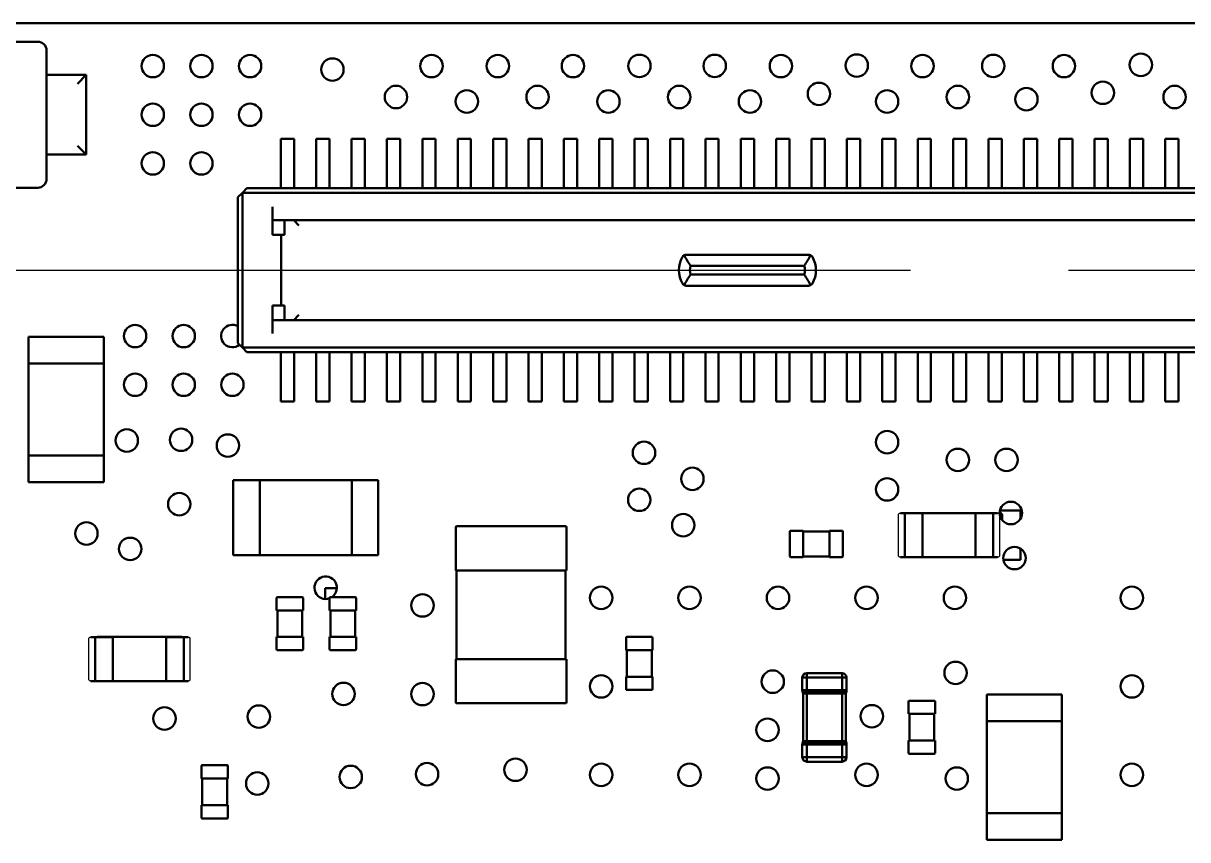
# Model space of a CAD drawing. Header units: millimetres. Extents: x 46 to 194, y 102 to 162.
# Drawn here: x 141.57 to 154.73, y 133.67 to 142.9 of the extents above; entities that cross this region are included whole.
import ezdxf

# ---------------------------------------------------------------- set-up
doc = ezdxf.new("R2010")
doc.units = ezdxf.units.MM
doc.header["$LTSCALE"] = 0.75
doc.linetypes.add('CENTER2', pattern=[28.575, 19.05, -3.175, 3.175, -3.175])
for name, color, linetype, lineweight in [('Smart Centers', 7, 'CENTER2', 25), ('Visible', 7, 'Continuous', 50), ('Visible Narrow', 7, 'Continuous', 25)]:
    doc.layers.add(name, color=color, linetype=linetype, lineweight=lineweight)

# ---------------------------------------------------------------- blocks, each defined once
blk = doc.blocks.new('*U8')
at = {"layer": 'Smart Centers', "color": 0, "ltscale": 0.75, "transparency": 16777216}
blk.add_line((-13.87, 0), (13.87, 0), dxfattribs=at)

msp = doc.modelspace()

# ---------------------------------------------------------------- linework, layer by layer
at = {"layer": 'Visible', "extrusion": (0, 0, -1)}
for p, q in [((168.799, 142.9), (127.799, 142.9)), ((141.728, 142.692), (139.228, 142.692)), ((141.828, 141.142), (141.828, 142.592)), ((142.278, 142.317), (141.828, 142.317)), ((142.278, 142.317), (142.178, 142.217)), ((142.278, 141.417), (142.278, 142.317)), ((144.627, 141.595), (144.477, 141.595)), ((144.477, 141.595), (144.477, 141.335)), ((144.627, 141.335), (144.627, 141.595)), ((144.877, 141.595), (144.877, 141.335)), ((145.027, 141.595), (144.877, 141.595)), ((145.027, 141.335), (145.027, 141.595)), ((145.427, 141.595), (145.277, 141.595)), ((145.277, 141.595), (145.277, 141.335)), ((145.427, 141.335), (145.427, 141.595)), ((145.827, 141.595), (145.677, 141.595)), ((145.677, 141.595), (145.677, 141.335)), ((145.827, 141.335), (145.827, 141.595)), ((146.077, 141.595), (146.077, 141.335)), ((146.227, 141.595), (146.077, 141.595)), ((146.227, 141.335), (146.227, 141.595)), ((146.477, 141.595), (146.477, 141.335)), ((146.627, 141.595), (146.477, 141.595)), ((146.627, 141.335), (146.627, 141.595)), ((146.877, 141.595), (146.877, 141.335)), ((147.027, 141.595), (146.877, 141.595)), ((147.027, 141.335), (147.027, 141.595)), ((147.427, 141.595), (147.277, 141.595)), ((147.277, 141.595), (147.277, 141.335)), ((147.427, 141.335), (147.427, 141.595)), ((147.677, 141.595), (147.677, 141.335)), ((147.827, 141.595), (147.677, 141.595)), ((147.827, 141.335), (147.827, 141.595)), ((148.227, 141.595), (148.077, 141.595)), ((148.077, 141.595), (148.077, 141.335)), ((148.227, 141.335), (148.227, 141.595)), ((148.477, 141.595), (148.477, 141.335)), ((148.627, 141.595), (148.477, 141.595)), ((148.627, 141.335), (148.627, 141.595)), ((149.027, 141.595), (148.877, 141.595)), ((148.877, 141.595), (148.877, 141.335)), ((149.027, 141.335), (149.027, 141.595)), ((149.427, 141.595), (149.277, 141.595)), ((149.277, 141.595), (149.277, 141.335)), ((149.427, 141.335), (149.427, 141.595)), ((149.827, 141.595), (149.677, 141.595)), ((149.677, 141.595), (149.677, 141.335)), ((149.827, 141.335), (149.827, 141.595)), ((150.227, 141.595), (150.077, 141.595)), ((150.077, 141.595), (150.077, 141.335)), ((150.227, 141.335), (150.227, 141.595)), ((150.627, 141.595), (150.477, 141.595)), ((150.477, 141.595), (150.477, 141.335)), ((150.627, 141.335), (150.627, 141.595)), ((151.027, 141.595), (150.877, 141.595)), ((150.877, 141.595), (150.877, 141.335)), ((151.027, 141.335), (151.027, 141.595)), ((151.427, 141.595), (151.277, 141.595)), ((151.277, 141.595), (151.277, 141.335)), ((151.427, 141.335), (151.427, 141.595)), ((151.677, 141.595), (151.677, 141.335)), ((151.827, 141.595), (151.677, 141.595)), ((151.827, 141.335), (151.827, 141.595)), ((152.227, 141.595), (152.077, 141.595)), ((152.077, 141.595), (152.077, 141.335)), ((152.227, 141.335), (152.227, 141.595)), ((152.477, 141.595), (152.477, 141.335)), ((152.627, 141.595), (152.477, 141.595)), ((152.627, 141.335), (152.627, 141.595)), ((152.877, 141.595), (152.877, 141.335)), ((153.027, 141.595), (152.877, 141.595)), ((153.027, 141.335), (153.027, 141.595)), ((153.427, 141.595), (153.277, 141.595)), ((153.277, 141.595), (153.277, 141.335)), ((153.427, 141.335), (153.427, 141.595)), ((153.677, 141.595), (153.677, 141.335)), ((153.827, 141.595), (153.677, 141.595)), ((153.827, 141.335), (153.827, 141.595)), ((154.077, 141.595), (154.077, 141.335)), ((154.227, 141.595), (154.077, 141.595)), ((154.227, 141.335), (154.227, 141.595)), ((154.477, 141.595), (154.477, 141.335)), ((154.627, 141.595), (154.477, 141.595)), ((154.627, 141.335), (154.627, 141.595)), ((141.828, 141.417), (142.278, 141.417)), ((142.178, 141.517), (142.278, 141.417)), ((144.477, 141.335), (144.477, 141.291)), ((144.477, 141.291), (144.477, 141.267)), ((144.477, 141.267), (144.477, 141.135)), ((144.627, 141.335), (144.627, 141.291)), ((144.627, 141.267), (144.627, 141.291)), ((144.627, 141.267), (144.627, 141.135)), ((144.877, 141.335), (144.877, 141.291)), ((144.877, 141.291), (144.877, 141.267)), ((144.877, 141.267), (144.877, 141.135)), ((145.027, 141.335), (145.027, 141.291)), ((145.027, 141.267), (145.027, 141.291)), ((145.027, 141.267), (145.027, 141.135)), ((145.277, 141.335), (145.277, 141.291)), ((145.277, 141.291), (145.277, 141.267)), ((145.277, 141.267), (145.277, 141.135)), ((145.427, 141.335), (145.427, 141.291)), ((145.427, 141.267), (145.427, 141.291)), ((145.427, 141.267), (145.427, 141.135)), ((145.677, 141.335), (145.677, 141.291)), ((145.677, 141.291), (145.677, 141.267)), ((145.677, 141.267), (145.677, 141.135)), ((145.827, 141.335), (145.827, 141.291)), ((145.827, 141.267), (145.827, 141.291)), ((145.827, 141.267), (145.827, 141.135)), ((146.077, 141.335), (146.077, 141.291)), ((146.077, 141.291), (146.077, 141.267)), ((146.077, 141.267), (146.077, 141.135)), ((146.227, 141.335), (146.227, 141.291)), ((146.227, 141.267), (146.227, 141.291)), ((146.227, 141.267), (146.227, 141.135)), ((146.477, 141.335), (146.477, 141.291)), ((146.477, 141.291), (146.477, 141.267)), ((146.477, 141.267), (146.477, 141.135)), ((146.627, 141.335), (146.627, 141.291)), ((146.627, 141.267), (146.627, 141.291)), ((146.627, 141.267), (146.627, 141.135)), ((146.877, 141.335), (146.877, 141.291)), ((146.877, 141.291), (146.877, 141.267)), ((146.877, 141.267), (146.877, 141.135)), ((147.027, 141.335), (147.027, 141.291)), ((147.027, 141.267), (147.027, 141.291)), ((147.027, 141.267), (147.027, 141.135)), ((147.277, 141.335), (147.277, 141.291)), ((147.277, 141.291), (147.277, 141.267)), ((147.277, 141.267), (147.277, 141.135)), ((147.427, 141.335), (147.427, 141.291)), ((147.427, 141.267), (147.427, 141.291)), ((147.427, 141.267), (147.427, 141.135)), ((147.677, 141.335), (147.677, 141.291)), ((147.677, 141.291), (147.677, 141.267)), ((147.677, 141.267), (147.677, 141.135)), ((147.827, 141.335), (147.827, 141.291)), ((147.827, 141.267), (147.827, 141.291)), ((147.827, 141.267), (147.827, 141.135)), ((148.077, 141.335), (148.077, 141.291)), ((148.077, 141.291), (148.077, 141.267)), ((148.077, 141.267), (148.077, 141.135)), ((148.227, 141.335), (148.227, 141.291)), ((148.227, 141.267), (148.227, 141.291)), ((148.227, 141.267), (148.227, 141.135)), ((148.477, 141.335), (148.477, 141.291)), ((148.477, 141.291), (148.477, 141.267)), ((148.477, 141.267), (148.477, 141.135)), ((148.627, 141.335), (148.627, 141.291)), ((148.627, 141.267), (148.627, 141.291)), ((148.627, 141.267), (148.627, 141.135)), ((148.877, 141.335), (148.877, 141.291)), ((148.877, 141.291), (148.877, 141.267)), ((148.877, 141.267), (148.877, 141.135)), ((149.027, 141.335), (149.027, 141.291)), ((149.027, 141.267), (149.027, 141.291)), ((149.027, 141.267), (149.027, 141.135)), ((149.277, 141.335), (149.277, 141.291)), ((149.277, 141.291), (149.277, 141.267)), ((149.277, 141.267), (149.277, 141.135)), ((149.427, 141.335), (149.427, 141.291)), ((149.427, 141.267), (149.427, 141.291)), ((149.427, 141.267), (149.427, 141.135)), ((149.677, 141.335), (149.677, 141.291)), ((149.677, 141.291), (149.677, 141.267)), ((149.677, 141.267), (149.677, 141.135)), ((149.827, 141.335), (149.827, 141.291)), ((149.827, 141.267), (149.827, 141.291)), ((149.827, 141.267), (149.827, 141.135)), ((150.077, 141.335), (150.077, 141.291)), ((150.077, 141.291), (150.077, 141.267)), ((150.077, 141.267), (150.077, 141.135)), ((150.227, 141.335), (150.227, 141.291)), ((150.227, 141.267), (150.227, 141.291)), ((150.227, 141.267), (150.227, 141.135)), ((150.477, 141.335), (150.477, 141.291)), ((150.477, 141.291), (150.477, 141.267)), ((150.477, 141.267), (150.477, 141.135)), ((150.627, 141.335), (150.627, 141.291)), ((150.627, 141.267), (150.627, 141.291)), ((150.627, 141.267), (150.627, 141.135)), ((150.877, 141.335), (150.877, 141.291)), ((150.877, 141.291), (150.877, 141.267)), ((150.877, 141.267), (150.877, 141.135)), ((151.027, 141.335), (151.027, 141.291)), ((151.027, 141.267), (151.027, 141.291)), ((151.027, 141.267), (151.027, 141.135)), ((151.277, 141.335), (151.277, 141.291)), ((151.277, 141.291), (151.277, 141.267)), ((151.277, 141.267), (151.277, 141.135)), ((151.427, 141.335), (151.427, 141.291)), ((151.427, 141.267), (151.427, 141.291)), ((151.427, 141.267), (151.427, 141.135)), ((151.677, 141.335), (151.677, 141.291)), ((151.677, 141.291), (151.677, 141.267)), ((151.677, 141.267), (151.677, 141.135)), ((151.827, 141.335), (151.827, 141.291)), ((151.827, 141.267), (151.827, 141.291)), ((151.827, 141.267), (151.827, 141.135)), ((152.077, 141.335), (152.077, 141.291)), ((152.077, 141.291), (152.077, 141.267)), ((152.077, 141.267), (152.077, 141.135)), ((152.227, 141.335), (152.227, 141.291)), ((152.227, 141.267), (152.227, 141.291)), ((152.227, 141.267), (152.227, 141.135)), ((152.477, 141.335), (152.477, 141.291)), ((152.477, 141.291), (152.477, 141.267)), ((152.477, 141.267), (152.477, 141.135)), ((152.627, 141.335), (152.627, 141.291)), ((152.627, 141.267), (152.627, 141.291)), ((152.627, 141.267), (152.627, 141.135)), ((152.877, 141.335), (152.877, 141.291)), ((152.877, 141.291), (152.877, 141.267)), ((152.877, 141.267), (152.877, 141.135)), ((153.027, 141.335), (153.027, 141.291)), ((153.027, 141.267), (153.027, 141.291)), ((153.027, 141.267), (153.027, 141.135)), ((153.277, 141.335), (153.277, 141.291)), ((153.277, 141.291), (153.277, 141.267)), ((153.277, 141.267), (153.277, 141.135)), ((153.427, 141.335), (153.427, 141.291)), ((153.427, 141.267), (153.427, 141.291)), ((153.427, 141.267), (153.427, 141.135)), ((153.677, 141.335), (153.677, 141.291)), ((153.677, 141.291), (153.677, 141.267)), ((153.677, 141.267), (153.677, 141.135)), ((153.827, 141.335), (153.827, 141.291)), ((153.827, 141.267), (153.827, 141.291)), ((153.827, 141.267), (153.827, 141.135)), ((154.077, 141.335), (154.077, 141.291)), ((154.077, 141.291), (154.077, 141.267)), ((154.077, 141.267), (154.077, 141.135)), ((154.227, 141.335), (154.227, 141.291)), ((154.227, 141.267), (154.227, 141.291)), ((154.227, 141.267), (154.227, 141.135)), ((154.477, 141.335), (154.477, 141.291)), ((154.477, 141.291), (154.477, 141.267)), ((154.477, 141.267), (154.477, 141.135)), ((154.627, 141.335), (154.627, 141.291)), ((154.627, 141.267), (154.627, 141.291)), ((154.627, 141.267), (154.627, 141.135)), ((144.477, 141.135), (144.477, 141.035)), ((144.627, 141.035), (144.627, 141.135)), ((144.877, 141.135), (144.877, 141.035)), ((145.027, 141.035), (145.027, 141.135)), ((145.277, 141.135), (145.277, 141.035)), ((145.427, 141.035), (145.427, 141.135)), ((145.677, 141.135), (145.677, 141.035)), ((145.827, 141.035), (145.827, 141.135)), ((146.077, 141.135), (146.077, 141.035)), ((146.227, 141.035), (146.227, 141.135)), ((146.477, 141.135), (146.477, 141.035)), ((146.627, 141.035), (146.627, 141.135)), ((146.877, 141.135), (146.877, 141.035)), ((147.027, 141.035), (147.027, 141.135)), ((147.277, 141.135), (147.277, 141.035)), ((147.427, 141.035), (147.427, 141.135)), ((147.677, 141.135), (147.677, 141.035)), ((147.827, 141.035), (147.827, 141.135)), ((148.077, 141.135), (148.077, 141.035)), ((148.227, 141.035), (148.227, 141.135)), ((148.477, 141.135), (148.477, 141.035)), ((148.627, 141.035), (148.627, 141.135)), ((148.877, 141.135), (148.877, 141.035)), ((149.027, 141.035), (149.027, 141.135)), ((149.277, 141.135), (149.277, 141.035)), ((149.427, 141.035), (149.427, 141.135)), ((149.677, 141.135), (149.677, 141.035)), ((149.827, 141.035), (149.827, 141.135)), ((150.077, 141.135), (150.077, 141.035)), ((150.227, 141.035), (150.227, 141.135)), ((150.477, 141.135), (150.477, 141.035)), ((150.627, 141.035), (150.627, 141.135)), ((150.877, 141.135), (150.877, 141.035)), ((151.027, 141.035), (151.027, 141.135)), ((151.277, 141.135), (151.277, 141.035)), ((151.427, 141.035), (151.427, 141.135)), ((151.677, 141.135), (151.677, 141.035)), ((151.827, 141.035), (151.827, 141.135)), ((152.077, 141.135), (152.077, 141.035)), ((152.227, 141.035), (152.227, 141.135)), ((152.477, 141.135), (152.477, 141.035)), ((152.627, 141.035), (152.627, 141.135)), ((152.877, 141.135), (152.877, 141.035)), ((153.027, 141.035), (153.027, 141.135)), ((153.277, 141.135), (153.277, 141.035)), ((153.427, 141.035), (153.427, 141.135)), ((153.677, 141.135), (153.677, 141.035)), ((153.827, 141.035), (153.827, 141.135)), ((154.077, 141.135), (154.077, 141.035)), ((154.227, 141.035), (154.227, 141.135)), ((154.477, 141.135), (154.477, 141.035)), ((154.627, 141.035), (154.627, 141.135)), ((139.228, 141.042), (141.728, 141.042)), ((144.042, 140.985), (144.092, 141.035)), ((165.412, 141.035), (144.092, 141.035)), ((143.992, 140.935), (144.042, 140.985)), ((143.992, 140.935), (143.992, 139.285)), ((144.042, 139.235), (144.042, 140.985)), ((144.042, 140.985), (165.462, 140.985)), ((144.382, 140.51), (144.382, 140.825)), ((144.382, 140.675), (165.122, 140.675)), ((144.517, 140.675), (144.517, 140.51)), ((144.682, 140.615), (144.623, 140.674)), ((144.382, 140.51), (144.482, 140.51)), ((144.517, 140.51), (144.482, 140.51)), ((144.482, 139.71), (144.482, 140.51)), ((150.443, 140.285), (149.06, 140.285)), ((149.109, 140.16), (150.394, 140.16)), ((149.109, 140.06), (150.394, 140.06)), ((150.443, 139.935), (149.06, 139.935)), ((144.382, 139.395), (144.382, 139.71)), ((144.482, 139.71), (144.382, 139.71)), ((144.482, 139.71), (144.517, 139.71)), ((144.517, 139.71), (144.517, 139.545)), ((144.682, 139.605), (144.623, 139.546)), ((144.382, 139.545), (165.122, 139.545)), ((141.626, 139.356), (141.626, 139.349)), ((142.476, 139.356), (141.626, 139.356)), ((141.626, 139.056), (141.626, 139.349)), ((142.476, 139.356), (142.476, 139.349)), ((142.476, 139.056), (142.476, 139.349)), ((143.992, 139.285), (144.042, 139.235)), ((144.092, 139.185), (144.042, 139.235)), ((144.042, 139.235), (165.462, 139.235)), ((165.412, 139.185), (144.092, 139.185)), ((144.477, 139.085), (144.477, 139.185)), ((144.627, 139.185), (144.627, 139.085)), ((144.877, 139.085), (144.877, 139.185)), ((145.027, 139.185), (145.027, 139.085)), ((145.277, 139.085), (145.277, 139.185)), ((145.427, 139.185), (145.427, 139.085)), ((145.677, 139.085), (145.677, 139.185)), ((145.827, 139.185), (145.827, 139.085)), ((146.077, 139.085), (146.077, 139.185)), ((146.227, 139.185), (146.227, 139.085)), ((146.477, 139.085), (146.477, 139.185)), ((146.627, 139.185), (146.627, 139.085)), ((146.877, 139.085), (146.877, 139.185)), ((147.027, 139.185), (147.027, 139.085)), ((147.277, 139.085), (147.277, 139.185)), ((147.427, 139.185), (147.427, 139.085)), ((147.677, 139.085), (147.677, 139.185)), ((147.827, 139.185), (147.827, 139.085)), ((148.077, 139.085), (148.077, 139.185)), ((148.227, 139.185), (148.227, 139.085)), ((148.477, 139.085), (148.477, 139.185)), ((148.627, 139.185), (148.627, 139.085)), ((148.877, 139.085), (148.877, 139.185)), ((149.027, 139.185), (149.027, 139.085)), ((149.277, 139.085), (149.277, 139.185)), ((149.427, 139.185), (149.427, 139.085)), ((149.677, 139.085), (149.677, 139.185)), ((149.827, 139.185), (149.827, 139.085)), ((150.077, 139.085), (150.077, 139.185)), ((150.227, 139.185), (150.227, 139.085)), ((150.477, 139.085), (150.477, 139.185)), ((150.627, 139.185), (150.627, 139.085)), ((150.877, 139.085), (150.877, 139.185)), ((151.027, 139.185), (151.027, 139.085)), ((151.277, 139.085), (151.277, 139.185)), ((151.427, 139.185), (151.427, 139.085)), ((151.677, 139.085), (151.677, 139.185)), ((151.827, 139.185), (151.827, 139.085)), ((152.077, 139.085), (152.077, 139.185)), ((152.227, 139.185), (152.227, 139.085)), ((152.477, 139.085), (152.477, 139.185)), ((152.627, 139.185), (152.627, 139.085)), ((152.877, 139.085), (152.877, 139.185)), ((153.027, 139.185), (153.027, 139.085)), ((153.277, 139.085), (153.277, 139.185)), ((153.427, 139.185), (153.427, 139.085)), ((153.677, 139.085), (153.677, 139.185)), ((153.827, 139.185), (153.827, 139.085)), ((154.077, 139.085), (154.077, 139.185)), ((154.227, 139.185), (154.227, 139.085)), ((154.477, 139.085), (154.477, 139.185)), ((154.627, 139.185), (154.627, 139.085)), ((141.626, 139.056), (141.626, 138.016)), ((142.476, 139.056), (141.626, 139.056)), ((142.476, 138.016), (142.476, 139.056)), ((144.477, 138.953), (144.477, 139.085)), ((144.627, 138.953), (144.627, 139.085)), ((144.877, 138.953), (144.877, 139.085)), ((145.027, 138.953), (145.027, 139.085)), ((145.277, 138.953), (145.277, 139.085)), ((145.427, 138.953), (145.427, 139.085)), ((145.677, 138.953), (145.677, 139.085)), ((145.827, 138.953), (145.827, 139.085)), ((146.077, 138.953), (146.077, 139.085)), ((146.227, 138.953), (146.227, 139.085)), ((146.477, 138.953), (146.477, 139.085)), ((146.627, 138.953), (146.627, 139.085)), ((146.877, 138.953), (146.877, 139.085)), ((147.027, 138.953), (147.027, 139.085)), ((147.277, 138.953), (147.277, 139.085)), ((147.427, 138.953), (147.427, 139.085)), ((147.677, 138.953), (147.677, 139.085)), ((147.827, 138.953), (147.827, 139.085)), ((148.077, 138.953), (148.077, 139.085)), ((148.227, 138.953), (148.227, 139.085)), ((148.477, 138.953), (148.477, 139.085)), ((148.627, 138.953), (148.627, 139.085)), ((148.877, 138.953), (148.877, 139.085)), ((149.027, 138.953), (149.027, 139.085)), ((149.277, 138.953), (149.277, 139.085)), ((149.427, 138.953), (149.427, 139.085)), ((149.677, 138.953), (149.677, 139.085)), ((149.827, 138.953), (149.827, 139.085)), ((150.077, 138.953), (150.077, 139.085)), ((150.227, 138.953), (150.227, 139.085)), ((150.477, 138.953), (150.477, 139.085)), ((150.627, 138.953), (150.627, 139.085)), ((150.877, 138.953), (150.877, 139.085)), ((151.027, 138.953), (151.027, 139.085)), ((151.277, 138.953), (151.277, 139.085)), ((151.427, 138.953), (151.427, 139.085)), ((151.677, 138.953), (151.677, 139.085)), ((151.827, 138.953), (151.827, 139.085)), ((152.077, 138.953), (152.077, 139.085)), ((152.227, 138.953), (152.227, 139.085)), ((152.477, 138.953), (152.477, 139.085)), ((152.627, 138.953), (152.627, 139.085)), ((152.877, 138.953), (152.877, 139.085)), ((153.027, 138.953), (153.027, 139.085)), ((153.277, 138.953), (153.277, 139.085)), ((153.427, 138.953), (153.427, 139.085)), ((153.677, 138.953), (153.677, 139.085)), ((153.827, 138.953), (153.827, 139.085)), ((154.077, 138.953), (154.077, 139.085)), ((154.227, 138.953), (154.227, 139.085)), ((154.477, 138.953), (154.477, 139.085)), ((154.627, 138.953), (154.627, 139.085)), ((144.477, 138.929), (144.477, 138.953)), ((144.477, 138.885), (144.477, 138.929)), ((144.627, 138.953), (144.627, 138.929)), ((144.627, 138.885), (144.627, 138.929)), ((144.877, 138.929), (144.877, 138.953)), ((144.877, 138.885), (144.877, 138.929)), ((145.027, 138.953), (145.027, 138.929)), ((145.027, 138.885), (145.027, 138.929)), ((145.277, 138.929), (145.277, 138.953)), ((145.277, 138.885), (145.277, 138.929)), ((145.427, 138.953), (145.427, 138.929)), ((145.427, 138.885), (145.427, 138.929)), ((145.677, 138.929), (145.677, 138.953)), ((145.677, 138.885), (145.677, 138.929)), ((145.827, 138.953), (145.827, 138.929)), ((145.827, 138.885), (145.827, 138.929)), ((146.077, 138.929), (146.077, 138.953)), ((146.077, 138.885), (146.077, 138.929)), ((146.227, 138.953), (146.227, 138.929)), ((146.227, 138.885), (146.227, 138.929)), ((146.477, 138.929), (146.477, 138.953)), ((146.477, 138.885), (146.477, 138.929)), ((146.627, 138.953), (146.627, 138.929)), ((146.627, 138.885), (146.627, 138.929)), ((146.877, 138.929), (146.877, 138.953)), ((146.877, 138.885), (146.877, 138.929)), ((147.027, 138.953), (147.027, 138.929)), ((147.027, 138.885), (147.027, 138.929)), ((147.277, 138.929), (147.277, 138.953)), ((147.277, 138.885), (147.277, 138.929)), ((147.427, 138.953), (147.427, 138.929)), ((147.427, 138.885), (147.427, 138.929)), ((147.677, 138.929), (147.677, 138.953)), ((147.677, 138.885), (147.677, 138.929)), ((147.827, 138.953), (147.827, 138.929)), ((147.827, 138.885), (147.827, 138.929)), ((148.077, 138.929), (148.077, 138.953)), ((148.077, 138.885), (148.077, 138.929)), ((148.227, 138.953), (148.227, 138.929)), ((148.227, 138.885), (148.227, 138.929)), ((148.477, 138.929), (148.477, 138.953)), ((148.477, 138.885), (148.477, 138.929)), ((148.627, 138.953), (148.627, 138.929)), ((148.627, 138.885), (148.627, 138.929)), ((148.877, 138.929), (148.877, 138.953)), ((148.877, 138.885), (148.877, 138.929)), ((149.027, 138.953), (149.027, 138.929)), ((149.027, 138.885), (149.027, 138.929)), ((149.277, 138.929), (149.277, 138.953)), ((149.277, 138.885), (149.277, 138.929)), ((149.427, 138.953), (149.427, 138.929)), ((149.427, 138.885), (149.427, 138.929)), ((149.677, 138.929), (149.677, 138.953)), ((149.677, 138.885), (149.677, 138.929)), ((149.827, 138.953), (149.827, 138.929)), ((149.827, 138.885), (149.827, 138.929)), ((150.077, 138.929), (150.077, 138.953)), ((150.077, 138.885), (150.077, 138.929)), ((150.227, 138.953), (150.227, 138.929)), ((150.227, 138.885), (150.227, 138.929)), ((150.477, 138.929), (150.477, 138.953)), ((150.477, 138.885), (150.477, 138.929)), ((150.627, 138.953), (150.627, 138.929)), ((150.627, 138.885), (150.627, 138.929)), ((150.877, 138.929), (150.877, 138.953)), ((150.877, 138.885), (150.877, 138.929)), ((151.027, 138.953), (151.027, 138.929)), ((151.027, 138.885), (151.027, 138.929)), ((151.277, 138.929), (151.277, 138.953)), ((151.277, 138.885), (151.277, 138.929)), ((151.427, 138.953), (151.427, 138.929)), ((151.427, 138.885), (151.427, 138.929)), ((151.677, 138.929), (151.677, 138.953)), ((151.677, 138.885), (151.677, 138.929)), ((151.827, 138.953), (151.827, 138.929)), ((151.827, 138.885), (151.827, 138.929)), ((152.077, 138.929), (152.077, 138.953)), ((152.077, 138.885), (152.077, 138.929)), ((152.227, 138.953), (152.227, 138.929)), ((152.227, 138.885), (152.227, 138.929)), ((152.477, 138.929), (152.477, 138.953)), ((152.477, 138.885), (152.477, 138.929)), ((152.627, 138.953), (152.627, 138.929)), ((152.627, 138.885), (152.627, 138.929)), ((152.877, 138.929), (152.877, 138.953)), ((152.877, 138.885), (152.877, 138.929)), ((153.027, 138.953), (153.027, 138.929)), ((153.027, 138.885), (153.027, 138.929)), ((153.277, 138.929), (153.277, 138.953)), ((153.277, 138.885), (153.277, 138.929)), ((153.427, 138.953), (153.427, 138.929)), ((153.427, 138.885), (153.427, 138.929)), ((153.677, 138.929), (153.677, 138.953)), ((153.677, 138.885), (153.677, 138.929)), ((153.827, 138.953), (153.827, 138.929)), ((153.827, 138.885), (153.827, 138.929)), ((154.077, 138.929), (154.077, 138.953)), ((154.077, 138.885), (154.077, 138.929)), ((154.227, 138.953), (154.227, 138.929)), ((154.227, 138.885), (154.227, 138.929)), ((154.477, 138.929), (154.477, 138.953)), ((154.477, 138.885), (154.477, 138.929)), ((154.627, 138.953), (154.627, 138.929)), ((154.627, 138.885), (154.627, 138.929)), ((144.477, 138.625), (144.477, 138.885)), ((144.627, 138.885), (144.627, 138.625)), ((144.877, 138.625), (144.877, 138.885)), ((145.027, 138.885), (145.027, 138.625)), ((145.277, 138.625), (145.277, 138.885)), ((145.427, 138.885), (145.427, 138.625)), ((145.677, 138.625), (145.677, 138.885)), ((145.827, 138.885), (145.827, 138.625)), ((146.077, 138.625), (146.077, 138.885)), ((146.227, 138.885), (146.227, 138.625)), ((146.477, 138.625), (146.477, 138.885)), ((146.627, 138.885), (146.627, 138.625)), ((146.877, 138.625), (146.877, 138.885)), ((147.027, 138.885), (147.027, 138.625)), ((147.277, 138.625), (147.277, 138.885)), ((147.427, 138.885), (147.427, 138.625)), ((147.677, 138.625), (147.677, 138.885)), ((147.827, 138.885), (147.827, 138.625)), ((148.077, 138.625), (148.077, 138.885)), ((148.227, 138.885), (148.227, 138.625)), ((148.477, 138.625), (148.477, 138.885)), ((148.627, 138.885), (148.627, 138.625)), ((148.877, 138.625), (148.877, 138.885)), ((149.027, 138.885), (149.027, 138.625)), ((149.277, 138.625), (149.277, 138.885)), ((149.427, 138.885), (149.427, 138.625)), ((149.677, 138.625), (149.677, 138.885)), ((149.827, 138.885), (149.827, 138.625)), ((150.077, 138.625), (150.077, 138.885)), ((150.227, 138.885), (150.227, 138.625)), ((150.477, 138.625), (150.477, 138.885)), ((150.627, 138.885), (150.627, 138.625)), ((150.877, 138.625), (150.877, 138.885)), ((151.027, 138.885), (151.027, 138.625)), ((151.277, 138.625), (151.277, 138.885)), ((151.427, 138.885), (151.427, 138.625)), ((151.677, 138.625), (151.677, 138.885)), ((151.827, 138.885), (151.827, 138.625)), ((152.077, 138.625), (152.077, 138.885)), ((152.227, 138.885), (152.227, 138.625)), ((152.477, 138.625), (152.477, 138.885)), ((152.627, 138.885), (152.627, 138.625)), ((152.877, 138.625), (152.877, 138.885)), ((153.027, 138.885), (153.027, 138.625)), ((153.277, 138.625), (153.277, 138.885)), ((153.427, 138.885), (153.427, 138.625)), ((153.677, 138.625), (153.677, 138.885)), ((153.827, 138.885), (153.827, 138.625)), ((154.077, 138.625), (154.077, 138.885)), ((154.227, 138.885), (154.227, 138.625)), ((154.477, 138.625), (154.477, 138.885)), ((154.627, 138.885), (154.627, 138.625)), ((144.627, 138.625), (144.477, 138.625)), ((145.027, 138.625), (144.877, 138.625)), ((145.427, 138.625), (145.277, 138.625)), ((145.827, 138.625), (145.677, 138.625)), ((146.227, 138.625), (146.077, 138.625)), ((146.627, 138.625), (146.477, 138.625)), ((147.027, 138.625), (146.877, 138.625)), ((147.427, 138.625), (147.277, 138.625)), ((147.827, 138.625), (147.677, 138.625)), ((148.227, 138.625), (148.077, 138.625)), ((148.627, 138.625), (148.477, 138.625)), ((149.027, 138.625), (148.877, 138.625)), ((149.427, 138.625), (149.277, 138.625)), ((149.827, 138.625), (149.677, 138.625)), ((150.227, 138.625), (150.077, 138.625)), ((150.627, 138.625), (150.477, 138.625)), ((151.027, 138.625), (150.877, 138.625)), ((151.427, 138.625), (151.277, 138.625)), ((151.827, 138.625), (151.677, 138.625)), ((152.227, 138.625), (152.077, 138.625)), ((152.627, 138.625), (152.477, 138.625)), ((153.027, 138.625), (152.877, 138.625)), ((153.427, 138.625), (153.277, 138.625)), ((153.827, 138.625), (153.677, 138.625)), ((154.227, 138.625), (154.077, 138.625)), ((154.627, 138.625), (154.477, 138.625)), ((141.626, 138.016), (142.476, 138.016)), ((141.626, 138.016), (141.626, 137.724)), ((142.476, 138.016), (142.476, 137.724)), ((141.626, 137.716), (141.626, 137.724)), ((141.626, 137.716), (142.476, 137.716)), ((142.476, 137.716), (142.476, 137.724)), ((143.938, 137.738), (143.946, 137.738)), ((143.938, 137.738), (143.938, 136.888)), ((144.238, 137.738), (143.946, 137.738)), ((145.278, 137.738), (144.238, 137.738)), ((144.238, 137.738), (144.238, 136.888)), ((145.278, 136.888), (145.278, 137.738)), ((145.278, 137.738), (145.571, 137.738)), ((145.578, 137.738), (145.571, 137.738)), ((145.578, 136.888), (145.578, 137.738)), ((151.482, 137.365), (151.537, 137.365)), ((151.531, 137.359), (151.531, 136.873)), ((151.551, 137.365), (151.537, 137.365)), ((151.551, 137.365), (151.551, 137.366)), ((152.511, 137.366), (151.551, 137.366)), ((151.551, 137.365), (151.711, 137.365)), ((151.731, 137.359), (151.731, 137.346)), ((151.731, 136.886), (151.731, 137.346)), ((152.331, 137.346), (152.331, 137.359)), ((152.331, 136.886), (152.331, 137.346)), ((152.337, 137.365), (152.351, 137.365)), ((152.511, 137.365), (152.351, 137.365)), ((152.511, 137.366), (152.511, 137.365)), ((152.511, 137.365), (152.525, 137.365)), ((152.58, 137.365), (152.525, 137.365)), ((152.531, 136.873), (152.531, 137.359)), ((152.607, 137.365), (152.604, 137.365)), ((152.608, 137.395), (152.839, 137.395)), ((152.631, 137.288), (152.631, 137.345)), ((152.839, 137.395), (152.839, 137.299)), ((146.455, 137.206), (146.455, 136.716)), ((147.695, 137.216), (146.465, 137.216)), ((147.705, 136.716), (147.705, 137.206)), ((150.231, 136.876), (150.231, 137.156)), ((150.241, 137.166), (150.381, 137.166)), ((150.381, 137.156), (150.381, 137.166)), ((150.381, 137.156), (150.681, 137.156)), ((150.381, 137.156), (150.381, 136.876)), ((150.681, 137.156), (150.681, 137.166)), ((150.821, 137.166), (150.681, 137.166)), ((150.681, 137.156), (150.681, 136.876)), ((150.831, 136.876), (150.831, 137.156)), ((152.839, 136.965), (152.839, 136.836)), ((143.938, 136.888), (143.946, 136.888)), ((144.238, 136.888), (143.946, 136.888)), ((144.238, 136.888), (145.278, 136.888)), ((145.278, 136.888), (145.571, 136.888)), ((145.578, 136.888), (145.571, 136.888)), ((150.381, 136.866), (150.241, 136.866)), ((150.381, 136.866), (150.381, 136.876)), ((150.381, 136.876), (150.681, 136.876)), ((150.681, 136.866), (150.681, 136.876)), ((150.681, 136.866), (150.821, 136.866)), ((151.537, 136.867), (151.482, 136.867)), ((151.537, 136.867), (151.551, 136.867)), ((151.551, 136.866), (151.551, 136.867)), ((151.711, 136.867), (151.551, 136.867)), ((151.551, 136.866), (152.511, 136.866)), ((151.711, 136.867), (151.725, 136.867)), ((151.731, 136.886), (151.731, 136.873)), ((152.331, 136.873), (152.331, 136.886)), ((152.511, 136.867), (152.351, 136.867)), ((152.511, 136.867), (152.511, 136.866)), ((152.511, 136.867), (152.525, 136.867)), ((152.58, 136.867), (152.525, 136.867)), ((152.839, 136.836), (152.647, 136.836)), ((146.465, 136.716), (146.455, 136.716)), ((147.695, 136.716), (146.465, 136.716)), ((146.465, 135.716), (146.465, 136.716)), ((147.705, 136.716), (147.695, 136.716)), ((147.695, 135.716), (147.695, 136.716)), ((144.429, 136.406), (144.429, 136.266)), ((144.719, 136.416), (144.439, 136.416)), ((144.729, 136.266), (144.729, 136.406)), ((144.979, 136.516), (145.111, 136.516)), ((144.979, 136.394), (144.979, 136.516)), ((145.029, 136.406), (145.029, 136.266)), ((145.319, 136.416), (145.039, 136.416)), ((145.329, 136.266), (145.329, 136.406)), ((144.439, 136.266), (144.429, 136.266)), ((144.439, 136.266), (144.719, 136.266)), ((144.439, 135.966), (144.439, 136.266)), ((144.729, 136.266), (144.719, 136.266)), ((144.719, 135.966), (144.719, 136.266)), ((145.039, 136.266), (145.029, 136.266)), ((145.039, 136.266), (145.319, 136.266)), ((145.039, 135.966), (145.039, 136.266)), ((145.329, 136.266), (145.319, 136.266)), ((145.319, 135.966), (145.319, 136.266)), ((142.33, 135.964), (142.385, 135.964)), ((142.379, 135.958), (142.379, 135.472)), ((142.399, 135.964), (142.385, 135.964)), ((142.399, 135.964), (142.399, 135.965)), ((143.359, 135.965), (142.399, 135.965)), ((142.399, 135.964), (142.559, 135.964)), ((142.579, 135.958), (142.579, 135.945)), ((142.579, 135.945), (142.579, 135.485)), ((143.179, 135.945), (143.179, 135.958)), ((143.179, 135.945), (143.179, 135.485)), ((143.199, 135.964), (143.185, 135.964)), ((143.199, 135.964), (143.359, 135.964)), ((143.359, 135.965), (143.359, 135.964)), ((143.373, 135.964), (143.359, 135.964)), ((143.373, 135.964), (143.428, 135.964)), ((143.379, 135.472), (143.379, 135.958)), ((144.439, 135.966), (144.429, 135.966)), ((144.429, 135.826), (144.429, 135.966)), ((144.439, 135.966), (144.719, 135.966)), ((144.729, 135.966), (144.719, 135.966)), ((144.729, 135.966), (144.729, 135.826)), ((145.039, 135.966), (145.029, 135.966)), ((145.029, 135.826), (145.029, 135.966)), ((145.039, 135.966), (145.319, 135.966)), ((145.329, 135.966), (145.319, 135.966)), ((145.329, 135.966), (145.329, 135.826)), ((148.38, 135.816), (148.38, 135.956)), ((148.39, 135.966), (148.67, 135.966)), ((148.68, 135.956), (148.68, 135.816)), ((144.719, 135.816), (144.439, 135.816)), ((145.319, 135.816), (145.039, 135.816)), ((148.38, 135.816), (148.39, 135.816)), ((148.39, 135.816), (148.39, 135.516)), ((148.67, 135.816), (148.39, 135.816)), ((148.67, 135.816), (148.68, 135.816)), ((148.67, 135.816), (148.67, 135.516)), ((146.465, 135.716), (146.455, 135.716)), ((146.455, 135.226), (146.455, 135.716)), ((147.695, 135.716), (146.465, 135.716)), ((147.705, 135.716), (147.695, 135.716)), ((147.705, 135.716), (147.705, 135.226)), ((142.329, 135.466), (142.385, 135.466)), ((142.399, 135.466), (142.385, 135.466)), ((142.399, 135.465), (142.399, 135.466)), ((142.399, 135.466), (142.559, 135.466)), ((142.399, 135.465), (143.359, 135.465)), ((142.573, 135.466), (142.559, 135.466)), ((142.579, 135.485), (142.579, 135.472)), ((143.179, 135.472), (143.179, 135.485)), ((143.359, 135.466), (143.199, 135.466)), ((143.359, 135.466), (143.359, 135.465)), ((143.359, 135.466), (143.373, 135.466)), ((143.428, 135.466), (143.373, 135.466)), ((148.38, 135.516), (148.39, 135.516)), ((148.38, 135.516), (148.38, 135.376)), ((148.67, 135.516), (148.39, 135.516)), ((148.67, 135.516), (148.68, 135.516)), ((148.68, 135.376), (148.68, 135.516)), ((150.373, 135.506), (150.423, 135.506)), ((150.423, 135.506), (150.373, 135.506)), ((150.373, 135.363), (150.373, 135.506)), ((150.373, 135.506), (150.373, 135.363)), ((150.423, 135.556), (150.423, 135.506)), ((150.423, 135.506), (150.423, 135.556)), ((150.423, 135.556), (150.823, 135.556)), ((150.823, 135.556), (150.423, 135.556)), ((150.423, 135.363), (150.423, 135.506)), ((150.423, 135.506), (150.423, 135.363)), ((150.823, 135.506), (150.423, 135.506)), ((150.423, 135.506), (150.823, 135.506)), ((150.823, 135.556), (150.823, 135.506)), ((150.823, 135.506), (150.823, 135.556)), ((150.823, 135.506), (150.873, 135.506)), ((150.873, 135.506), (150.823, 135.506)), ((150.823, 135.363), (150.823, 135.506)), ((150.823, 135.506), (150.823, 135.363)), ((150.873, 135.506), (150.873, 135.363)), ((150.873, 135.363), (150.873, 135.506)), ((148.39, 135.366), (148.67, 135.366)), ((150.373, 135.363), (150.423, 135.363)), ((150.423, 135.363), (150.373, 135.363)), ((150.375, 135.349), (150.423, 135.349)), ((150.423, 135.349), (150.375, 135.349)), ((150.423, 135.363), (150.423, 135.349)), ((150.423, 135.349), (150.423, 135.363)), ((150.823, 135.363), (150.423, 135.363)), ((150.423, 135.363), (150.823, 135.363)), ((150.423, 135.326), (150.423, 135.349)), ((150.823, 135.349), (150.423, 135.349)), ((150.423, 135.349), (150.823, 135.349)), ((150.423, 135.326), (150.423, 135.349)), ((150.823, 135.363), (150.823, 135.349)), ((150.823, 135.349), (150.823, 135.363)), ((150.823, 135.363), (150.873, 135.363)), ((150.873, 135.363), (150.823, 135.363)), ((150.823, 135.349), (150.871, 135.349)), ((150.871, 135.349), (150.823, 135.349)), ((150.823, 135.349), (150.823, 135.326)), ((150.823, 135.349), (150.823, 135.326)), ((147.695, 135.216), (146.465, 135.216)), ((150.383, 135.326), (150.423, 135.326)), ((150.423, 135.326), (150.383, 135.326)), ((150.383, 134.786), (150.383, 135.326)), ((150.383, 135.326), (150.383, 134.786)), ((150.423, 134.786), (150.423, 135.326)), ((150.423, 135.326), (150.423, 134.786)), ((150.823, 135.326), (150.423, 135.326)), ((150.423, 135.326), (150.823, 135.326)), ((150.823, 135.326), (150.863, 135.326)), ((150.863, 135.326), (150.823, 135.326)), ((150.823, 134.786), (150.823, 135.326)), ((150.823, 135.326), (150.823, 134.786)), ((150.863, 135.326), (150.863, 134.786)), ((150.863, 134.786), (150.863, 135.326)), ((151.573, 135.095), (151.573, 135.235)), ((151.583, 135.245), (151.863, 135.245)), ((151.873, 135.235), (151.873, 135.095)), ((152.458, 135.314), (152.458, 135.307)), ((153.308, 135.314), (152.458, 135.314)), ((152.458, 135.014), (152.458, 135.307)), ((153.308, 135.314), (153.308, 135.307)), ((153.308, 135.014), (153.308, 135.307)), ((151.573, 135.095), (151.583, 135.095)), ((151.583, 135.095), (151.583, 134.795)), ((151.863, 135.095), (151.583, 135.095)), ((151.863, 135.095), (151.873, 135.095)), ((151.863, 135.095), (151.863, 134.795)), ((152.458, 135.014), (152.458, 133.974)), ((153.308, 135.014), (152.458, 135.014)), ((153.308, 133.974), (153.308, 135.014)), ((150.373, 134.75), (150.423, 134.75)), ((150.423, 134.75), (150.373, 134.75)), ((150.373, 134.606), (150.373, 134.75)), ((150.373, 134.75), (150.373, 134.606)), ((150.375, 134.764), (150.423, 134.764)), ((150.423, 134.764), (150.375, 134.764)), ((150.383, 134.786), (150.423, 134.786)), ((150.423, 134.786), (150.383, 134.786)), ((150.423, 134.764), (150.423, 134.786)), ((150.823, 134.786), (150.423, 134.786)), ((150.423, 134.786), (150.823, 134.786)), ((150.423, 134.764), (150.423, 134.786)), ((150.423, 134.764), (150.423, 134.75)), ((150.423, 134.75), (150.423, 134.764)), ((150.823, 134.764), (150.423, 134.764)), ((150.423, 134.764), (150.823, 134.764)), ((150.423, 134.606), (150.423, 134.75)), ((150.423, 134.75), (150.423, 134.606)), ((150.823, 134.75), (150.423, 134.75)), ((150.423, 134.75), (150.823, 134.75)), ((150.823, 134.786), (150.863, 134.786)), ((150.863, 134.786), (150.823, 134.786)), ((150.823, 134.786), (150.823, 134.764)), ((150.823, 134.786), (150.823, 134.764)), ((150.823, 134.764), (150.823, 134.75)), ((150.823, 134.75), (150.823, 134.764)), ((150.823, 134.764), (150.871, 134.764)), ((150.871, 134.764), (150.823, 134.764)), ((150.823, 134.75), (150.873, 134.75)), ((150.873, 134.75), (150.823, 134.75)), ((150.823, 134.606), (150.823, 134.75)), ((150.823, 134.75), (150.823, 134.606)), ((150.873, 134.75), (150.873, 134.606)), ((150.873, 134.606), (150.873, 134.75)), ((151.573, 134.795), (151.583, 134.795)), ((151.573, 134.795), (151.573, 134.655)), ((151.863, 134.795), (151.583, 134.795)), ((151.863, 134.795), (151.873, 134.795)), ((151.873, 134.655), (151.873, 134.795)), ((150.373, 134.606), (150.423, 134.606)), ((150.423, 134.606), (150.373, 134.606)), ((150.423, 134.606), (150.423, 134.556)), ((150.423, 134.556), (150.423, 134.606)), ((150.823, 134.606), (150.423, 134.606)), ((150.423, 134.606), (150.823, 134.606)), ((150.823, 134.556), (150.423, 134.556)), ((150.423, 134.556), (150.823, 134.556)), ((150.823, 134.606), (150.823, 134.556)), ((150.823, 134.556), (150.823, 134.606)), ((150.823, 134.606), (150.873, 134.606)), ((150.873, 134.606), (150.823, 134.606)), ((151.583, 134.645), (151.863, 134.645)), ((143.579, 134.365), (143.579, 134.505)), ((143.589, 134.515), (143.869, 134.515)), ((143.879, 134.505), (143.879, 134.365)), ((143.579, 134.365), (143.589, 134.365)), ((143.589, 134.365), (143.589, 134.065)), ((143.869, 134.365), (143.589, 134.365)), ((143.869, 134.365), (143.879, 134.365)), ((143.869, 134.365), (143.869, 134.065)), ((143.579, 134.065), (143.589, 134.065)), ((143.579, 134.065), (143.579, 133.925)), ((143.869, 134.065), (143.589, 134.065)), ((143.869, 134.065), (143.879, 134.065)), ((143.879, 133.925), (143.879, 134.065)), ((143.589, 133.915), (143.869, 133.915)), ((152.458, 133.974), (153.308, 133.974)), ((152.458, 133.974), (152.458, 133.682)), ((153.308, 133.974), (153.308, 133.682)), ((152.458, 133.674), (152.458, 133.682)), ((152.458, 133.674), (153.308, 133.674)), ((153.308, 133.674), (153.308, 133.682))]:
    msp.add_line(p, q, dxfattribs=at)
for centre in [(-143.029, 142.417), (-143.579, 142.417), (-144.129, 142.417), (-145.06, 142.377), (-146.18, 142.417), (-146.93, 142.417), (-147.78, 142.417), (-148.531, 142.418), (-149.382, 142.418), (-150.131, 142.417), (-150.988, 142.422), (-151.731, 142.417), (-152.532, 142.418), (-153.331, 142.417), (-154.2, 142.431), (-145.779, 142.067), (-147.38, 142.067), (-148.98, 142.067), (-150.561, 142.102), (-152.131, 142.067), (-153.771, 142.115), (-154.582, 142.067), (-146.58, 142.017), (-148.18, 142.017), (-149.781, 142.017), (-151.331, 142.017), (-152.906, 142.042), (-143.029, 141.867), (-143.579, 141.867), (-144.129, 141.867), (-143.029, 141.317), (-143.579, 141.317), (-142.829, 139.366), (-143.379, 139.366), (-142.829, 138.816), (-143.379, 138.816), (-143.929, 138.816), (-142.735, 138.185), (-143.349, 138.194), (-143.879, 138.128), (-151.331, 138.166), (-148.583, 138.047), (-152.131, 137.966), (-152.681, 137.966), (-149.13, 137.752), (-151.331, 137.633), (-143.329, 137.466), (-148.53, 137.516), (-152.731, 137.366), (-149.027, 137.229), (-142.279, 137.134), (-142.773, 136.96), (-152.772, 136.857), (-148.098, 136.407), (-149.098, 136.407), (-150.098, 136.407), (-151.098, 136.407), (-152.098, 136.407), (-154.098, 136.407), (-146.079, 136.322), (-152.106, 135.559), (-148.098, 135.407), (-150.038, 135.46), (-154.098, 135.407), (-145.185, 135.321), (-146.079, 135.32), (-143.162, 135.044), (-144.229, 135.065), (-151.159, 135.069), (-149.98, 134.915), (-147.13, 134.465), (-144.211, 134.31), (-145.267, 134.383), (-146.13, 134.415), (-148.098, 134.407), (-149.098, 134.407), (-149.98, 134.365), (-151.098, 134.407), (-152.119, 134.365), (-154.098, 134.407)]:
    msp.add_circle(centre, 0.127, dxfattribs=at)
for centre, radius, start, end in [((-141.728, 142.592), 0.1, 90, 180), ((-141.728, 141.142), 0.1, 180, 270), ((-149.06, 140.235), 0.05, 29.9999, 61.3199), ((-149.819, 140.676), 0.877, 323.9935, 333.1062), ((-149.685, 140.676), 0.877, 206.8938, 216.0065), ((-150.443, 140.235), 0.05, 118.6801, 150.0001), ((-149.06, 139.985), 0.05, 298.6801, 330.0001), ((-149.819, 139.544), 0.877, 26.8938, 36.0065), ((-149.06, 139.985), 0.05, 270, 298.6802), ((-149.685, 139.544), 0.877, 143.9935, 153.1062), ((-150.443, 139.985), 0.05, 241.3198, 270), ((-150.443, 139.985), 0.05, 209.9999, 241.3199), ((-143.929, 139.366), 0.127, 230.8775, 119.7516), ((-151.725, 137.359), 0.006, 90.7287, 180), ((-152.337, 137.359), 0.006, 360, 90), ((-152.525, 137.359), 0.006, 90, 180), ((-150.821, 137.156), 0.01, 90, 180), ((-150.241, 136.876), 0.01, 270, 0), ((-151.725, 136.873), 0.006, 180, 270), ((-152.337, 136.873), 0.006, 270.7287, 360), ((-144.984, 136.521), 0.127, 249.2919, 236.2489), ((-144.439, 136.406), 0.01, 0, 90), ((-145.039, 136.406), 0.01, 0, 90), ((-142.573, 135.958), 0.006, 90.7287, 180), ((-143.185, 135.958), 0.006, 0, 90), ((-148.39, 135.956), 0.01, 0, 90), ((-144.719, 135.826), 0.01, 180, 270), ((-145.319, 135.826), 0.01, 180, 270), ((-142.385, 135.472), 0.006, 270, 0), ((-142.573, 135.472), 0.006, 180, 270), ((-143.185, 135.472), 0.006, 270.7287, 360), ((-150.423, 135.506), 0.05, 0, 90), ((-150.823, 135.506), 0.05, 90, 180), ((-148.67, 135.376), 0.01, 180, 270), ((-150.423, 135.363), 0.05, 344.0625, 0), ((-150.558, 135.401), 0.19, 336.8174, 344.0825), ((-150.688, 135.401), 0.19, 195.9175, 203.1826), ((-150.823, 135.363), 0.05, 180, 195.9375), ((-146.465, 135.226), 0.01, 270, 0), ((-147.695, 135.226), 0.01, 180, 270), ((-151.583, 135.235), 0.01, 0, 90), ((-150.423, 134.75), 0.05, 0, 15.9375), ((-150.557, 134.712), 0.19, 15.9043, 23.1957), ((-150.688, 134.712), 0.19, 156.8043, 164.0957), ((-150.823, 134.75), 0.05, 164.0625, 180), ((-150.423, 134.606), 0.05, 270, 0), ((-150.823, 134.606), 0.05, 180, 270), ((-151.863, 134.655), 0.01, 180, 270), ((-143.589, 134.505), 0.01, 0, 90), ((-143.869, 133.925), 0.01, 180, 270)]:
    msp.add_arc(centre, radius, start, end, dxfattribs=at)
at = {"layer": 'Visible'}
for centre, radius, start, end in [((149.277, 140.11), 0.3, 150, 210), ((149.06, 140.235), 0.05, 90, 118.6802), ((150.443, 140.235), 0.05, 61.3198, 90), ((150.227, 140.11), 0.3, 330, 30), ((149.277, 140.11), 0.175, 163.3984, 196.6016), ((150.227, 140.11), 0.175, 343.3985, 16.6015), ((151.537, 137.359), 0.006, 90, 180), ((146.465, 137.206), 0.01, 90, 180), ((147.695, 137.206), 0.01, 0, 90), ((150.241, 137.156), 0.01, 90, 180), ((150.821, 136.876), 0.01, 270, 0), ((151.537, 136.873), 0.006, 180, 270), ((152.525, 136.873), 0.006, 270, 0), ((144.719, 136.406), 0.01, 0, 90), ((145.319, 136.406), 0.01, 0, 90), ((142.385, 135.958), 0.006, 90, 180), ((143.373, 135.958), 0.006, 0, 90), ((148.67, 135.956), 0.01, 0, 90), ((144.439, 135.826), 0.01, 180, 270), ((145.039, 135.826), 0.01, 180, 270), ((143.373, 135.472), 0.006, 270, 0), ((150.423, 135.506), 0.05, 90, 180), ((150.823, 135.506), 0.05, 0, 90), ((148.39, 135.376), 0.01, 180, 270), ((150.423, 135.363), 0.05, 180, 195.9375), ((150.823, 135.363), 0.05, 344.0625, 0), ((151.863, 135.235), 0.01, 0, 90), ((150.423, 134.75), 0.05, 164.0625, 180), ((150.823, 134.75), 0.05, 0, 15.9375), ((150.423, 134.606), 0.05, 180, 270), ((150.823, 134.606), 0.05, 270, 0), ((151.583, 134.655), 0.01, 180, 270), ((143.869, 134.505), 0.01, 0, 90), ((143.589, 133.925), 0.01, 180, 270)]:
    msp.add_arc(centre, radius, start, end, dxfattribs=at)
at = {"layer": 'Visible', "extrusion": (0, 0, -1)}
for centre, start_param, end_param in [((144.621, 140.615), 0, 0.172681), ((144.621, 139.605), 2.968911, 3.141593)]:
    msp.add_ellipse(centre, major_axis=(0, 0.06), ratio=0.174419, start_param=start_param, end_param=end_param, dxfattribs=at)
at = {"layer": 'Visible'}
msp.add_ellipse((152.608, 137.345), major_axis=(-0.0234, 0.0008), ratio=0.843482, start_param=3.170173, end_param=4.755603, dxfattribs=at)
for points in [[(151.711, 137.365), (151.713, 137.365), (151.715, 137.365), (151.718, 137.365), (151.719, 137.365), (151.722, 137.365), (151.723, 137.365), (151.724, 137.365), (151.724, 137.365), (151.725, 137.365), (151.725, 137.365), (151.725, 137.365)], [(152.351, 136.867), (152.349, 136.867), (152.347, 136.867), (152.344, 136.867), (152.343, 136.867), (152.34, 136.867), (152.339, 136.867), (152.338, 136.867), (152.338, 136.867), (152.337, 136.867), (152.337, 136.867), (152.337, 136.867)], [(142.559, 135.964), (142.56, 135.964), (142.562, 135.964), (142.565, 135.964), (142.567, 135.964), (142.57, 135.964), (142.571, 135.964), (142.572, 135.964), (142.572, 135.964), (142.572, 135.964), (142.573, 135.964), (142.573, 135.964)], [(143.199, 135.466), (143.197, 135.466), (143.195, 135.466), (143.192, 135.466), (143.19, 135.466), (143.188, 135.466), (143.187, 135.466), (143.186, 135.466), (143.185, 135.466), (143.185, 135.466), (143.185, 135.466), (143.184, 135.466)]]:
    msp.add_open_spline(points, degree=3, knots=[0, 0, 0, 0, 0.1179763, 0.1179763, 0.2434337, 0.2434337, 0.3823212, 0.3823212, 0.420189, 0.420189, 0.5428457, 0.5428457, 0.5428457, 0.5428457], dxfattribs=at)
for points in [[(142.385, 135.964), (142.385, 135.964), (142.385, 135.964), (142.385, 135.964)], [(150.375, 135.349), (150.377, 135.341), (150.38, 135.334), (150.383, 135.326)], [(150.863, 135.326), (150.866, 135.334), (150.869, 135.341), (150.871, 135.349)], [(150.383, 134.786), (150.38, 134.779), (150.377, 134.771), (150.375, 134.764)], [(150.871, 134.764), (150.869, 134.771), (150.866, 134.779), (150.863, 134.786)]]:
    msp.add_open_spline(points, degree=3, dxfattribs=at)
at = {"layer": 'Visible Narrow'}
for points, knots in [([(151.459, 137.345), (151.459, 137.347), (151.46, 137.35), (151.462, 137.354), (151.463, 137.356), (151.467, 137.36), (151.469, 137.362), (151.473, 137.363), (151.475, 137.364), (151.479, 137.365), (151.481, 137.365), (151.482, 137.365)], [0, 0, 0, 0, 0.000714342, 0.000714342, 0.001475131, 0.001475131, 0.002306793, 0.002306793, 0.002861233, 0.002861233, 0.003554598, 0.003554598, 0.003554598, 0.003554598]), ([(151.459, 136.887), (151.459, 136.963), (151.459, 137.04), (151.459, 137.192), (151.459, 137.269), (151.459, 137.345)], [0, 0, 0, 0, 0.0229, 0.0229, 0.0458, 0.0458, 0.0458, 0.0458]), ([(152.58, 137.365), (152.581, 137.365), (152.585, 137.365), (152.592, 137.362), (152.595, 137.361), (152.599, 137.357), (152.6, 137.354), (152.602, 137.351), (152.602, 137.35), (152.603, 137.347), (152.603, 137.346), (152.603, 137.345)], [0.000013475, 0.000013475, 0.000013475, 0.000013475, 0.000375423, 0.000375423, 0.000620954, 0.000620954, 0.000836311, 0.000836311, 0.000941165, 0.000941165, 0.001039287, 0.001039287, 0.001039287, 0.001039287]), ([(152.603, 137.345), (152.603, 137.269), (152.603, 137.192), (152.603, 137.04), (152.603, 136.963), (152.603, 136.887)], [0, 0, 0, 0, 0.0229, 0.0229, 0.0458, 0.0458, 0.0458, 0.0458]), ([(151.482, 136.867), (151.48, 136.867), (151.477, 136.867), (151.47, 136.87), (151.467, 136.871), (151.463, 136.875), (151.462, 136.877), (151.46, 136.881), (151.46, 136.882), (151.459, 136.884), (151.459, 136.886), (151.459, 136.887)], [0.000013475, 0.000013475, 0.000013475, 0.000013475, 0.000375423, 0.000375423, 0.000620954, 0.000620954, 0.000836311, 0.000836311, 0.000941165, 0.000941165, 0.001039287, 0.001039287, 0.001039287, 0.001039287]), ([(152.603, 136.887), (152.603, 136.884), (152.602, 136.882), (152.6, 136.878), (152.599, 136.875), (152.595, 136.872), (152.593, 136.87), (152.589, 136.868), (152.587, 136.868), (152.583, 136.867), (152.581, 136.867), (152.58, 136.867)], [0, 0, 0, 0, 0.000714343, 0.000714343, 0.001475132, 0.001475132, 0.002306794, 0.002306794, 0.002861255, 0.002861255, 0.003554544, 0.003554544, 0.003554544, 0.003554544]), ([(142.307, 135.944), (142.307, 135.947), (142.307, 135.949), (142.309, 135.954), (142.311, 135.956), (142.314, 135.959), (142.317, 135.961), (142.321, 135.963), (142.323, 135.963), (142.327, 135.964), (142.329, 135.964), (142.33, 135.964)], [0, 0, 0, 0, 0.000714343, 0.000714343, 0.001475132, 0.001475132, 0.002306794, 0.002306794, 0.002861255, 0.002861255, 0.003554544, 0.003554544, 0.003554544, 0.003554544]), ([(142.307, 135.486), (142.307, 135.563), (142.307, 135.639), (142.307, 135.792), (142.307, 135.868), (142.307, 135.944)], [0, 0, 0, 0, 0.0229, 0.0229, 0.0458, 0.0458, 0.0458, 0.0458]), ([(143.428, 135.964), (143.429, 135.964), (143.433, 135.964), (143.44, 135.962), (143.442, 135.96), (143.446, 135.956), (143.448, 135.954), (143.449, 135.95), (143.45, 135.949), (143.45, 135.947), (143.45, 135.945), (143.45, 135.944)], [0.000013475, 0.000013475, 0.000013475, 0.000013475, 0.000375423, 0.000375423, 0.000620954, 0.000620954, 0.000836311, 0.000836311, 0.000941165, 0.000941165, 0.001039287, 0.001039287, 0.001039287, 0.001039287]), ([(143.45, 135.944), (143.45, 135.868), (143.45, 135.792), (143.45, 135.639), (143.45, 135.563), (143.45, 135.486)], [0, 0, 0, 0, 0.0229, 0.0229, 0.0458, 0.0458, 0.0458, 0.0458]), ([(142.329, 135.466), (142.328, 135.466), (142.324, 135.466), (142.318, 135.469), (142.315, 135.471), (142.311, 135.475), (142.309, 135.477), (142.308, 135.48), (142.307, 135.481), (142.307, 135.484), (142.307, 135.485), (142.307, 135.486)], [0.000013475, 0.000013475, 0.000013475, 0.000013475, 0.000375423, 0.000375423, 0.000620954, 0.000620954, 0.000836311, 0.000836311, 0.000941165, 0.000941165, 0.001039287, 0.001039287, 0.001039287, 0.001039287]), ([(143.45, 135.486), (143.45, 135.484), (143.45, 135.482), (143.448, 135.477), (143.447, 135.475), (143.443, 135.471), (143.44, 135.47), (143.436, 135.468), (143.434, 135.467), (143.43, 135.466), (143.429, 135.466), (143.428, 135.466)], [0, 0, 0, 0, 0.000714342, 0.000714342, 0.001475131, 0.001475131, 0.002306793, 0.002306793, 0.002861233, 0.002861233, 0.003554598, 0.003554598, 0.003554598, 0.003554598])]:
    msp.add_open_spline(points, degree=3, knots=knots, dxfattribs=at)

# ---------------------------------------------------------------- block references
at = {"layer": 'Smart Centers', "ltscale": 0.75}
msp.add_blockref('*U8', (154.752, 140.11), dxfattribs=at)

doc.saveas('drawing.dxf')
